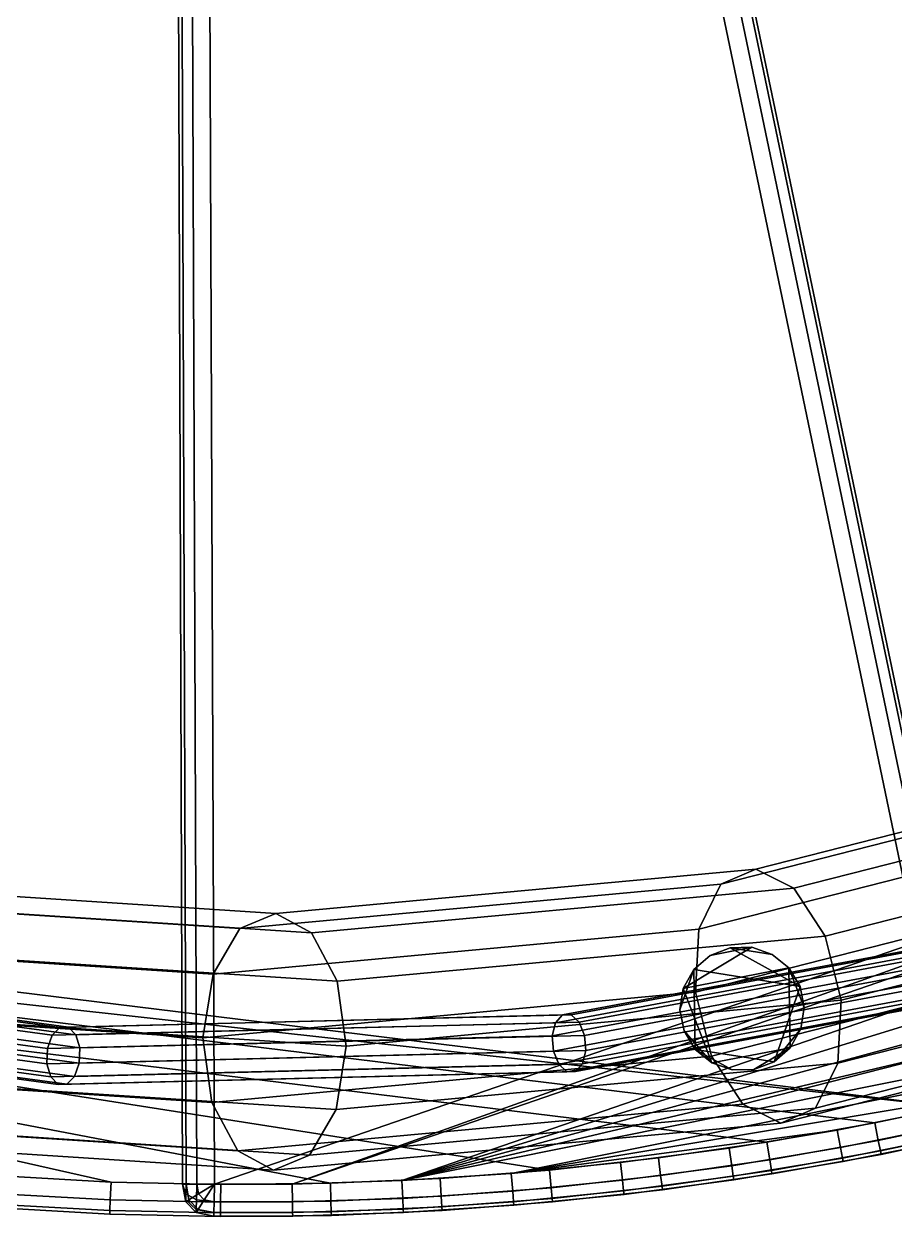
# Model space of a CAD drawing. Header units: millimetres. Extents: x -11 to 11, y -5.8 to 5.8.
# Drawn here: x 2.2111 to 2.3962, y -1.4271 to -1.1694 of the extents above; entities that cross this region are included whole.
import ezdxf

# ---------------------------------------------------------------- set-up
doc = ezdxf.new("R2010")
doc.units = ezdxf.units.MM
for name, color, linetype in [('CHERRY_MAT', 33, 'Continuous'), ('copertura', 8, 'Continuous'), ('pavimento_salone', 7, 'Continuous'), ('rolf', 254, 'Continuous'), ('SILVER_MAT', 42, 'Continuous')]:
    doc.layers.add(name, color=color, linetype=linetype)

msp = doc.modelspace()

# ---------------------------------------------------------------- linework, layer by layer
at = {"layer": 'CHERRY_MAT'}
for points in [[(2.26248, -0.66953, 2.08107), (1.93837, -1.33971, 2.08107), (1.93837, -1.33971, 2.04019), (2.26248, -0.66953, 2.04019)], [(2.26221, -0.67173, 2.03641), (2.26248, -0.66953, 2.04019), (1.93837, -1.33971, 2.04019), (1.93905, -1.34004, 2.03641)], [(1.93905, -1.34004, 2.08486), (1.93837, -1.33971, 2.08107), (2.26248, -0.66953, 2.08107), (2.26221, -0.67173, 2.08486)], [(2.41409, -1.39837, 2.03641), (2.41483, -1.39821, 2.04019), (2.26248, -0.66953, 2.04019), (2.26221, -0.67173, 2.03641)], [(2.26221, -0.67173, 2.08486), (2.26248, -0.66953, 2.08107), (2.41483, -1.39821, 2.08107), (2.41409, -1.39837, 2.08486)], [(2.41483, -1.39821, 2.08107), (2.26248, -0.66953, 2.08107), (2.26248, -0.66953, 2.04019), (2.41483, -1.39821, 2.04019)], [(2.2614, -0.67832, 2.03414), (2.26221, -0.67173, 2.03641), (1.93905, -1.34004, 2.03641), (1.94109, -1.34104, 2.03414)], [(1.94109, -1.34104, 2.08713), (1.93905, -1.34004, 2.08486), (2.26221, -0.67173, 2.08486), (2.2614, -0.67832, 2.08713)], [(2.24226, -0.67166, 1.87668), (2.24474, -1.41609, 1.87668), (2.24474, -1.41609, 1.8358), (2.24226, -0.67166, 1.8358)], [(2.69862, -1.25981, 1.87668), (2.24226, -0.67166, 1.87668), (2.24226, -0.67166, 1.8358), (2.69862, -1.25981, 1.8358)], [(2.24298, -0.67375, 1.83201), (2.24226, -0.67166, 1.8358), (2.24474, -1.41609, 1.8358), (2.2455, -1.41609, 1.83201)], [(2.2455, -1.41609, 1.88046), (2.24474, -1.41609, 1.87668), (2.24226, -0.67166, 1.87668), (2.24298, -0.67375, 1.88046)], [(2.69803, -1.26027, 1.83201), (2.69862, -1.25981, 1.8358), (2.24226, -0.67166, 1.8358), (2.24298, -0.67375, 1.83201)], [(2.24298, -0.67375, 1.88046), (2.24226, -0.67166, 1.87668), (2.69862, -1.25981, 1.87668), (2.69803, -1.26027, 1.88046)], [(2.41187, -1.39884, 2.03414), (2.41409, -1.39837, 2.03641), (2.26221, -0.67173, 2.03641), (2.2614, -0.67832, 2.03414)], [(2.2614, -0.67832, 2.08713), (2.26221, -0.67173, 2.08486), (2.41409, -1.39837, 2.08486), (2.41187, -1.39884, 2.08713)], [(2.24514, -0.68003, 1.82974), (2.24298, -0.67375, 1.83201), (2.2455, -1.41609, 1.83201), (2.24777, -1.41609, 1.82974)], [(2.24777, -1.41609, 1.88273), (2.2455, -1.41609, 1.88046), (2.24298, -0.67375, 1.88046), (2.24514, -0.68003, 1.88273)], [(2.69624, -1.26167, 1.82974), (2.69803, -1.26027, 1.83201), (2.24298, -0.67375, 1.83201), (2.24514, -0.68003, 1.82974)], [(2.24514, -0.68003, 1.88273), (2.24298, -0.67375, 1.88046), (2.69803, -1.26027, 1.88046), (2.69624, -1.26167, 1.88273)], [(2.09835, -1.39802, 2.24081), (2.09908, -1.39821, 2.24459), (2.28159, -0.67649, 2.24459), (2.28038, -0.67834, 2.24081)], [(2.28038, -0.67834, 2.28926), (2.28159, -0.67649, 2.28547), (2.09908, -1.39821, 2.28547), (2.09835, -1.39802, 2.28926)], [(2.09908, -1.39821, 2.28547), (2.28159, -0.67649, 2.28547), (2.28159, -0.67649, 2.24459), (2.09908, -1.39821, 2.24459)], [(2.26005, -0.68931, 2.03338), (2.2614, -0.67832, 2.03414), (1.94109, -1.34104, 2.03414), (1.9445, -1.3427, 2.03338)], [(1.9445, -1.3427, 2.08789), (1.94109, -1.34104, 2.08713), (2.2614, -0.67832, 2.08713), (2.26005, -0.68931, 2.08789)], [(2.09615, -1.39748, 2.23854), (2.09835, -1.39802, 2.24081), (2.28038, -0.67834, 2.24081), (2.27676, -0.68391, 2.23854)], [(2.27676, -0.68391, 2.29153), (2.28038, -0.67834, 2.28926), (2.09835, -1.39802, 2.28926), (2.09615, -1.39748, 2.29153)], [(2.24875, -0.69049, 1.82898), (2.24514, -0.68003, 1.82974), (2.24777, -1.41609, 1.82974), (2.25156, -1.41609, 1.82898)], [(2.25156, -1.41609, 1.88349), (2.24777, -1.41609, 1.88273), (2.24514, -0.68003, 1.88273), (2.24875, -0.69049, 1.88349)], [(2.69326, -1.264, 1.82898), (2.69624, -1.26167, 1.82974), (2.24514, -0.68003, 1.82974), (2.24875, -0.69049, 1.82898)], [(2.24875, -0.69049, 1.88349), (2.24514, -0.68003, 1.88273), (2.69624, -1.26167, 1.88273), (2.69326, -1.264, 1.88349)], [(2.40817, -1.39963, 2.03338), (2.41187, -1.39884, 2.03414), (2.2614, -0.67832, 2.03414), (2.26005, -0.68931, 2.03338)], [(2.26005, -0.68931, 2.08789), (2.2614, -0.67832, 2.08713), (2.41187, -1.39884, 2.08713), (2.40817, -1.39963, 2.08789)], [(2.22502, -0.68243, 1.67228), (2.55359, -1.35044, 1.67228), (2.55359, -1.35044, 1.6314), (2.22502, -0.68243, 1.6314)], [(2.22658, -0.684, 1.62761), (2.22502, -0.68243, 1.6314), (2.55359, -1.35044, 1.6314), (2.55427, -1.3501, 1.62761)], [(2.55427, -1.3501, 1.67606), (2.55359, -1.35044, 1.67228), (2.22502, -0.68243, 1.67228), (2.22658, -0.684, 1.67606)], [(2.09247, -1.39656, 2.23778), (2.09615, -1.39748, 2.23854), (2.27676, -0.68391, 2.23854), (2.27074, -0.69319, 2.23778)], [(2.27074, -0.69319, 2.29228), (2.27676, -0.68391, 2.29153), (2.09615, -1.39748, 2.29153), (2.09247, -1.39656, 2.29228)], [(2.23128, -0.68869, 1.62534), (2.22658, -0.684, 1.62761), (2.55427, -1.3501, 1.62761), (2.55631, -1.34911, 1.62534)], [(2.55631, -1.34911, 1.67833), (2.55427, -1.3501, 1.67606), (2.22658, -0.684, 1.67606), (2.23128, -0.68869, 1.67833)], [(1.9445, -1.3427, 2.03338), (2.40817, -1.39963, 2.03338), (2.26005, -0.68931, 2.03338), (1.9445, -1.3427, 2.03338)], [(1.9445, -1.3427, 2.08789), (2.26005, -0.68931, 2.08789), (2.40817, -1.39963, 2.08789), (1.95935, -1.34996, 2.08789)], [(2.23911, -0.69652, 1.62458), (2.23128, -0.68869, 1.62534), (2.55631, -1.34911, 1.62534), (2.55971, -1.34745, 1.62458)], [(2.55971, -1.34745, 1.67909), (2.55631, -1.34911, 1.67833), (2.23128, -0.68869, 1.67833), (2.23911, -0.69652, 1.67909)], [(1.81298, -1.25784, 2.44293), (1.81472, -1.2593, 2.4452), (2.29381, -0.69225, 2.4452), (2.28812, -0.69567, 2.44293)], [(2.28812, -0.69567, 2.49593), (2.29381, -0.69225, 2.49365), (1.81472, -1.2593, 2.49365), (1.81298, -1.25784, 2.49593)], [(1.81472, -1.2593, 2.4452), (1.8153, -1.25979, 2.44899), (2.29571, -0.69111, 2.44899), (2.29381, -0.69225, 2.4452)], [(2.29381, -0.69225, 2.49365), (2.29571, -0.69111, 2.48987), (1.8153, -1.25979, 2.48987), (1.81472, -1.2593, 2.49365)], [(1.8153, -1.25979, 2.48987), (2.29571, -0.69111, 2.48987), (2.29571, -0.69111, 2.44899), (1.8153, -1.25979, 2.44899)], [(2.25156, -1.41609, 1.82898), (2.69326, -1.264, 1.82898), (2.24875, -0.69049, 1.82898), (2.25156, -1.41609, 1.82898)], [(2.25156, -1.41609, 1.88349), (2.24875, -0.69049, 1.88349), (2.69326, -1.264, 1.88349), (2.26809, -1.41611, 1.88349)], [(1.70068, -1.14213, 2.23778), (2.09247, -1.39656, 2.23778), (2.27074, -0.69319, 2.23778), (1.70068, -1.14213, 2.23778)], [(1.70068, -1.14213, 2.29228), (2.27074, -0.69319, 2.29228), (2.09247, -1.39656, 2.29228), (1.71085, -1.15517, 2.29228)], [(1.81007, -1.25541, 2.44218), (1.81298, -1.25784, 2.44293), (2.28812, -0.69567, 2.44293), (2.27863, -0.70137, 2.44218)], [(2.27863, -0.70137, 2.49668), (2.28812, -0.69567, 2.49593), (1.81298, -1.25784, 2.49593), (1.81007, -1.25541, 2.49668)], [(2.55971, -1.34745, 1.62458), (2.89004, -1.01713, 1.62458), (2.23911, -0.69652, 1.62458), (2.55971, -1.34745, 1.62458)], [(2.55971, -1.34745, 1.67909), (2.23911, -0.69652, 1.67909), (2.89004, -1.01713, 1.67909), (2.57458, -1.34022, 1.67909)], [(1.56947, -0.85498, 2.44218), (1.81007, -1.25541, 2.44218), (2.27863, -0.70137, 2.44218), (1.56947, -0.85498, 2.44218)], [(1.56947, -0.85498, 2.49668), (2.27863, -0.70137, 2.49668), (1.81007, -1.25541, 2.49668), (1.5729, -0.87115, 2.49668)], [(2.26809, -1.41611, 1.82898), (2.68024, -1.27419, 1.82898), (2.69326, -1.264, 1.82898), (2.25156, -1.41609, 1.82898)], [(2.69326, -1.264, 1.88349), (2.68024, -1.27419, 1.88349), (2.26809, -1.41611, 1.88349), (2.69326, -1.264, 1.88349)], [(2.2914, -1.41535, 1.82898), (2.6614, -1.28795, 1.82898), (2.68024, -1.27419, 1.82898), (2.26809, -1.41611, 1.82898)], [(2.68024, -1.27419, 1.88349), (2.6614, -1.28795, 1.88349), (2.2914, -1.41535, 1.88349), (2.26809, -1.41611, 1.88349)], [(2.2914, -1.41535, 1.82898), (2.62242, -1.31354, 1.82898), (2.64212, -1.30107, 1.82898), (2.6614, -1.28795, 1.82898)], [(2.64212, -1.30107, 1.88349), (2.62242, -1.31354, 1.88349), (2.2914, -1.41535, 1.88349), (2.6614, -1.28795, 1.88349)], [(2.2914, -1.41535, 1.82898), (2.58182, -1.33649, 1.82898), (2.60232, -1.32535, 1.82898), (2.62242, -1.31354, 1.82898)], [(2.60232, -1.32535, 1.88349), (2.58182, -1.33649, 1.88349), (2.2914, -1.41535, 1.88349), (2.62242, -1.31354, 1.88349)], [(2.2914, -1.41535, 1.82898), (2.53974, -1.35671, 1.82898), (2.56095, -1.34695, 1.82898), (2.58182, -1.33649, 1.82898)], [(2.56095, -1.34695, 1.88349), (2.53974, -1.35671, 1.88349), (2.2914, -1.41535, 1.88349), (2.58182, -1.33649, 1.88349)], [(1.95935, -1.34996, 2.03338), (2.392, -1.40308, 2.03338), (2.40817, -1.39963, 2.03338), (1.9445, -1.3427, 2.03338)], [(1.98064, -1.3595, 2.03338), (2.36904, -1.40719, 2.03338), (2.392, -1.40308, 2.03338), (1.95935, -1.34996, 2.03338)], [(2.392, -1.40308, 2.08789), (2.36904, -1.40719, 2.08789), (1.98064, -1.3595, 2.08789), (1.95935, -1.34996, 2.08789)], [(2.40817, -1.39963, 2.08789), (2.392, -1.40308, 2.08789), (1.95935, -1.34996, 2.08789), (2.40817, -1.39963, 2.08789)], [(2.2914, -1.41535, 1.82898), (2.49645, -1.37408, 1.82898), (2.51824, -1.36576, 1.82898), (2.53974, -1.35671, 1.82898)], [(2.51824, -1.36576, 1.88349), (2.49645, -1.37408, 1.88349), (2.2914, -1.41535, 1.88349), (2.53974, -1.35671, 1.88349)], [(1.98064, -1.3595, 2.03338), (2.18303, -1.41229, 2.03338), (2.20625, -1.41436, 2.03338), (2.22955, -1.41566, 2.03338)], [(1.98064, -1.3595, 2.03338), (2.22955, -1.41566, 2.03338), (2.25289, -1.41619, 2.03338), (2.27623, -1.41593, 2.03338)], [(1.98064, -1.3595, 2.03338), (2.27623, -1.41593, 2.03338), (2.29954, -1.41491, 2.03338), (2.32278, -1.41311, 2.03338)], [(1.98064, -1.3595, 2.03338), (2.32278, -1.41311, 2.03338), (2.34596, -1.41053, 2.03338), (2.36904, -1.40719, 2.03338)], [(2.20625, -1.41436, 2.08789), (2.18303, -1.41229, 2.08789), (1.98064, -1.3595, 2.08789), (2.22955, -1.41566, 2.08789)], [(2.25289, -1.41619, 2.08789), (2.22955, -1.41566, 2.08789), (1.98064, -1.3595, 2.08789), (2.27623, -1.41593, 2.08789)], [(2.29954, -1.41491, 2.08789), (2.27623, -1.41593, 2.08789), (1.98064, -1.3595, 2.08789), (2.32278, -1.41311, 2.08789)], [(2.34596, -1.41053, 2.08789), (2.32278, -1.41311, 2.08789), (1.98064, -1.3595, 2.08789), (2.36904, -1.40719, 2.08789)], [(2.31467, -1.41382, 1.82898), (2.47441, -1.38167, 1.82898), (2.49645, -1.37408, 1.82898), (2.2914, -1.41535, 1.82898)], [(2.49645, -1.37408, 1.88349), (2.47441, -1.38167, 1.88349), (2.31467, -1.41382, 1.88349), (2.2914, -1.41535, 1.88349)], [(2.31467, -1.41382, 1.82898), (2.42961, -1.39464, 1.82898), (2.45212, -1.38852, 1.82898), (2.47441, -1.38167, 1.82898)], [(2.45212, -1.38852, 1.88349), (2.42961, -1.39464, 1.88349), (2.31467, -1.41382, 1.88349), (2.47441, -1.38167, 1.88349)], [(2.31467, -1.41382, 1.82898), (2.384, -1.40461, 1.82898), (2.40689, -1.4, 1.82898), (2.42961, -1.39464, 1.82898)], [(2.40689, -1.4, 1.88349), (2.384, -1.40461, 1.88349), (2.31467, -1.41382, 1.88349), (2.42961, -1.39464, 1.88349)], [(2.384, -1.40461, 1.82898), (2.38468, -1.40833, 1.82974), (2.40769, -1.4037, 1.82974), (2.40689, -1.4, 1.82898)], [(2.40689, -1.4, 1.88349), (2.40769, -1.4037, 1.88273), (2.38468, -1.40833, 1.88273), (2.384, -1.40461, 1.88349)], [(2.392, -1.40308, 2.03338), (2.39273, -1.4068, 2.03414), (2.40902, -1.40332, 2.03414), (2.40817, -1.39963, 2.03338)], [(2.40817, -1.39963, 2.08789), (2.40902, -1.40332, 2.08713), (2.39273, -1.4068, 2.08713), (2.392, -1.40308, 2.08789)], [(2.36904, -1.40719, 2.03338), (2.36964, -1.41093, 2.03414), (2.39273, -1.4068, 2.03414), (2.392, -1.40308, 2.03338)], [(2.392, -1.40308, 2.08789), (2.39273, -1.4068, 2.08713), (2.36964, -1.41093, 2.08713), (2.36904, -1.40719, 2.08789)], [(2.38468, -1.40833, 1.82974), (2.3851, -1.41056, 1.83201), (2.40818, -1.40592, 1.83201), (2.40769, -1.4037, 1.82974)], [(2.40769, -1.4037, 1.88273), (2.40818, -1.40592, 1.88046), (2.3851, -1.41056, 1.88046), (2.38468, -1.40833, 1.88273)], [(2.39273, -1.4068, 2.03414), (2.39317, -1.40903, 2.03641), (2.40953, -1.40554, 2.03641), (2.40902, -1.40332, 2.03414)], [(2.40902, -1.40332, 2.08713), (2.40953, -1.40554, 2.08486), (2.39317, -1.40903, 2.08486), (2.39273, -1.4068, 2.08713)], [(2.31467, -1.41382, 1.82898), (2.33787, -1.41152, 1.82898), (2.36099, -1.40845, 1.82898), (2.384, -1.40461, 1.82898)], [(2.36099, -1.40845, 1.88349), (2.33787, -1.41152, 1.88349), (2.31467, -1.41382, 1.88349), (2.384, -1.40461, 1.88349)], [(2.36099, -1.40845, 1.82898), (2.36155, -1.41219, 1.82974), (2.38468, -1.40833, 1.82974), (2.384, -1.40461, 1.82898)], [(2.384, -1.40461, 1.88349), (2.38468, -1.40833, 1.88273), (2.36155, -1.41219, 1.88273), (2.36099, -1.40845, 1.88349)], [(2.3851, -1.41056, 1.83201), (2.38523, -1.41131, 1.8358), (2.40834, -1.40666, 1.8358), (2.40818, -1.40592, 1.83201)], [(2.40818, -1.40592, 1.88046), (2.40834, -1.40666, 1.87668), (2.38523, -1.41131, 1.87668), (2.3851, -1.41056, 1.88046)], [(2.38523, -1.41131, 1.87668), (2.40834, -1.40666, 1.87668), (2.40834, -1.40666, 1.8358), (2.38523, -1.41131, 1.8358)], [(2.39317, -1.40903, 2.03641), (2.39331, -1.40977, 2.04019), (2.4097, -1.40627, 2.04019), (2.40953, -1.40554, 2.03641)], [(2.40953, -1.40554, 2.08486), (2.4097, -1.40627, 2.08107), (2.39331, -1.40977, 2.08107), (2.39317, -1.40903, 2.08486)], [(2.39331, -1.40977, 2.08107), (2.4097, -1.40627, 2.08107), (2.4097, -1.40627, 2.04019), (2.39331, -1.40977, 2.04019)], [(2.33787, -1.41152, 1.82898), (2.33831, -1.41528, 1.82974), (2.36155, -1.41219, 1.82974), (2.36099, -1.40845, 1.82898)], [(2.36099, -1.40845, 1.88349), (2.36155, -1.41219, 1.88273), (2.33831, -1.41528, 1.88273), (2.33787, -1.41152, 1.88349)], [(2.34596, -1.41053, 2.03338), (2.34644, -1.41429, 2.03414), (2.36964, -1.41093, 2.03414), (2.36904, -1.40719, 2.03338)], [(2.36904, -1.40719, 2.08789), (2.36964, -1.41093, 2.08713), (2.34644, -1.41429, 2.08713), (2.34596, -1.41053, 2.08789)], [(2.36155, -1.41219, 1.82974), (2.36189, -1.41444, 1.83201), (2.3851, -1.41056, 1.83201), (2.38468, -1.40833, 1.82974)], [(2.38468, -1.40833, 1.88273), (2.3851, -1.41056, 1.88046), (2.36189, -1.41444, 1.88046), (2.36155, -1.41219, 1.88273)], [(2.36964, -1.41093, 2.03414), (2.37, -1.41317, 2.03641), (2.39317, -1.40903, 2.03641), (2.39273, -1.4068, 2.03414)], [(2.39273, -1.4068, 2.08713), (2.39317, -1.40903, 2.08486), (2.37, -1.41317, 2.08486), (2.36964, -1.41093, 2.08713)], [(2.37, -1.41317, 2.03641), (2.37012, -1.41392, 2.04019), (2.39331, -1.40977, 2.04019), (2.39317, -1.40903, 2.03641)], [(2.39317, -1.40903, 2.08486), (2.39331, -1.40977, 2.08107), (2.37012, -1.41392, 2.08107), (2.37, -1.41317, 2.08486)], [(2.31467, -1.41382, 1.82898), (2.31498, -1.41759, 1.82974), (2.33831, -1.41528, 1.82974), (2.33787, -1.41152, 1.82898)], [(2.33787, -1.41152, 1.88349), (2.33831, -1.41528, 1.88273), (2.31498, -1.41759, 1.88273), (2.31467, -1.41382, 1.88349)], [(2.32278, -1.41311, 2.03338), (2.32314, -1.41687, 2.03414), (2.34644, -1.41429, 2.03414), (2.34596, -1.41053, 2.03338)], [(2.34596, -1.41053, 2.08789), (2.34644, -1.41429, 2.08713), (2.32314, -1.41687, 2.08713), (2.32278, -1.41311, 2.08789)], [(2.34644, -1.41429, 2.03414), (2.34673, -1.41654, 2.03641), (2.37, -1.41317, 2.03641), (2.36964, -1.41093, 2.03414)], [(2.36964, -1.41093, 2.08713), (2.37, -1.41317, 2.08486), (2.34673, -1.41654, 2.08486), (2.34644, -1.41429, 2.08713)], [(2.36189, -1.41444, 1.83201), (2.362, -1.41519, 1.8358), (2.38523, -1.41131, 1.8358), (2.3851, -1.41056, 1.83201)], [(2.3851, -1.41056, 1.88046), (2.38523, -1.41131, 1.87668), (2.362, -1.41519, 1.87668), (2.36189, -1.41444, 1.88046)], [(2.362, -1.41519, 1.87668), (2.38523, -1.41131, 1.87668), (2.38523, -1.41131, 1.8358), (2.362, -1.41519, 1.8358)], [(2.37012, -1.41392, 2.08107), (2.39331, -1.40977, 2.08107), (2.39331, -1.40977, 2.04019), (2.37012, -1.41392, 2.04019)], [(2.20625, -1.41436, 2.03338), (2.20598, -1.41814, 2.03414), (2.2294, -1.41944, 2.03414), (2.22955, -1.41566, 2.03338)], [(2.22955, -1.41566, 2.08789), (2.2294, -1.41944, 2.08713), (2.20598, -1.41814, 2.08713), (2.20625, -1.41436, 2.08789)], [(2.2914, -1.41535, 1.82898), (2.29159, -1.41913, 1.82974), (2.31498, -1.41759, 1.82974), (2.31467, -1.41382, 1.82898)], [(2.31467, -1.41382, 1.88349), (2.31498, -1.41759, 1.88273), (2.29159, -1.41913, 1.88273), (2.2914, -1.41535, 1.88349)], [(2.29954, -1.41491, 2.03338), (2.29976, -1.41869, 2.03414), (2.32314, -1.41687, 2.03414), (2.32278, -1.41311, 2.03338)], [(2.32278, -1.41311, 2.08789), (2.32314, -1.41687, 2.08713), (2.29976, -1.41869, 2.08713), (2.29954, -1.41491, 2.08789)], [(2.32314, -1.41687, 2.03414), (2.32335, -1.41914, 2.03641), (2.34673, -1.41654, 2.03641), (2.34644, -1.41429, 2.03414)], [(2.34644, -1.41429, 2.08713), (2.34673, -1.41654, 2.08486), (2.32335, -1.41914, 2.08486), (2.32314, -1.41687, 2.08713)], [(2.33831, -1.41528, 1.82974), (2.33857, -1.41754, 1.83201), (2.36189, -1.41444, 1.83201), (2.36155, -1.41219, 1.82974)], [(2.36155, -1.41219, 1.88273), (2.36189, -1.41444, 1.88046), (2.33857, -1.41754, 1.88046), (2.33831, -1.41528, 1.88273)], [(2.34673, -1.41654, 2.03641), (2.34682, -1.41729, 2.04019), (2.37012, -1.41392, 2.04019), (2.37, -1.41317, 2.03641)], [(2.37, -1.41317, 2.08486), (2.37012, -1.41392, 2.08107), (2.34682, -1.41729, 2.08107), (2.34673, -1.41654, 2.08486)], [(2.34682, -1.41729, 2.08107), (2.37012, -1.41392, 2.08107), (2.37012, -1.41392, 2.04019), (2.34682, -1.41729, 2.04019)], [(2.22955, -1.41566, 2.03338), (2.2294, -1.41944, 2.03414), (2.25286, -1.41997, 2.03414), (2.25289, -1.41619, 2.03338)], [(2.25289, -1.41619, 2.08789), (2.25286, -1.41997, 2.08713), (2.2294, -1.41944, 2.08713), (2.22955, -1.41566, 2.08789)], [(2.24474, -1.41609, 1.87668), (2.24544, -1.41945, 1.87878), (2.24543, -1.41987, 1.87668), (2.24474, -1.41609, 1.87668)], [(2.24543, -1.41987, 1.8358), (2.24611, -1.41945, 1.83201), (2.2455, -1.41609, 1.83201), (2.24474, -1.41609, 1.8358)], [(2.24474, -1.41609, 1.87668), (2.2455, -1.41609, 1.88046), (2.24546, -1.41819, 1.88004), (2.24474, -1.41609, 1.87668)], [(2.24474, -1.41609, 1.87668), (2.24546, -1.41819, 1.88004), (2.24544, -1.41945, 1.87878), (2.24474, -1.41609, 1.87668)], [(2.24474, -1.41609, 1.87668), (2.24543, -1.41987, 1.87668), (2.24543, -1.41987, 1.8358), (2.24474, -1.41609, 1.8358)], [(2.24771, -1.41946, 1.88206), (2.24546, -1.41819, 1.88004), (2.2455, -1.41609, 1.88046), (2.24777, -1.41609, 1.88273)], [(2.24611, -1.41945, 1.83201), (2.24815, -1.4182, 1.82974), (2.24777, -1.41609, 1.82974), (2.2455, -1.41609, 1.83201)], [(2.25149, -1.41988, 1.88273), (2.24771, -1.41946, 1.88206), (2.24777, -1.41609, 1.88273), (2.25156, -1.41609, 1.88349)], [(2.25156, -1.41609, 1.82898), (2.24777, -1.41609, 1.82974), (2.24815, -1.4182, 1.82974), (2.25156, -1.41609, 1.82898)], [(2.25156, -1.41609, 1.82898), (2.24815, -1.4182, 1.82974), (2.24939, -1.41946, 1.82974), (2.25156, -1.41609, 1.82898)], [(2.25156, -1.41609, 1.82898), (2.24939, -1.41946, 1.82974), (2.25149, -1.41988, 1.82974), (2.25156, -1.41609, 1.82898)], [(2.25156, -1.41609, 1.82898), (2.25149, -1.41988, 1.82974), (2.26815, -1.41989, 1.82974), (2.26809, -1.41611, 1.82898)], [(2.26809, -1.41611, 1.88349), (2.26815, -1.41989, 1.88273), (2.25149, -1.41988, 1.88273), (2.25156, -1.41609, 1.88349)], [(2.25289, -1.41619, 2.03338), (2.25286, -1.41997, 2.03414), (2.27633, -1.41972, 2.03414), (2.27623, -1.41593, 2.03338)], [(2.27623, -1.41593, 2.08789), (2.27633, -1.41972, 2.08713), (2.25286, -1.41997, 2.08713), (2.25289, -1.41619, 2.08789)], [(2.26809, -1.41611, 1.82898), (2.26815, -1.41989, 1.82974), (2.29159, -1.41913, 1.82974), (2.2914, -1.41535, 1.82898)], [(2.2914, -1.41535, 1.88349), (2.29159, -1.41913, 1.88273), (2.26815, -1.41989, 1.88273), (2.26809, -1.41611, 1.88349)], [(2.27623, -1.41593, 2.03338), (2.27633, -1.41972, 2.03414), (2.29976, -1.41869, 2.03414), (2.29954, -1.41491, 2.03338)], [(2.29954, -1.41491, 2.08789), (2.29976, -1.41869, 2.08713), (2.27633, -1.41972, 2.08713), (2.27623, -1.41593, 2.08789)], [(2.29976, -1.41869, 2.03414), (2.2999, -1.42095, 2.03641), (2.32335, -1.41914, 2.03641), (2.32314, -1.41687, 2.03414)], [(2.32314, -1.41687, 2.08713), (2.32335, -1.41914, 2.08486), (2.2999, -1.42095, 2.08486), (2.29976, -1.41869, 2.08713)], [(2.31498, -1.41759, 1.82974), (2.31517, -1.41986, 1.83201), (2.33857, -1.41754, 1.83201), (2.33831, -1.41528, 1.82974)], [(2.33831, -1.41528, 1.88273), (2.33857, -1.41754, 1.88046), (2.31517, -1.41986, 1.88046), (2.31498, -1.41759, 1.88273)], [(2.32335, -1.41914, 2.03641), (2.32342, -1.41989, 2.04019), (2.34682, -1.41729, 2.04019), (2.34673, -1.41654, 2.03641)], [(2.34673, -1.41654, 2.08486), (2.34682, -1.41729, 2.08107), (2.32342, -1.41989, 2.08107), (2.32335, -1.41914, 2.08486)], [(2.33857, -1.41754, 1.83201), (2.33866, -1.41829, 1.8358), (2.362, -1.41519, 1.8358), (2.36189, -1.41444, 1.83201)], [(2.36189, -1.41444, 1.88046), (2.362, -1.41519, 1.87668), (2.33866, -1.41829, 1.87668), (2.33857, -1.41754, 1.88046)], [(2.33866, -1.41829, 1.87668), (2.362, -1.41519, 1.87668), (2.362, -1.41519, 1.8358), (2.33866, -1.41829, 1.8358)], [(2.20598, -1.41814, 2.03414), (2.20582, -1.4204, 2.03641), (2.22931, -1.42171, 2.03641), (2.2294, -1.41944, 2.03414)], [(2.2294, -1.41944, 2.08713), (2.22931, -1.42171, 2.08486), (2.20582, -1.4204, 2.08486), (2.20598, -1.41814, 2.08713)], [(2.2294, -1.41944, 2.03414), (2.22931, -1.42171, 2.03641), (2.25285, -1.42224, 2.03641), (2.25286, -1.41997, 2.03414)], [(2.25286, -1.41997, 2.08713), (2.25285, -1.42224, 2.08486), (2.22931, -1.42171, 2.08486), (2.2294, -1.41944, 2.08713)], [(2.24766, -1.42215, 1.8358), (2.2481, -1.42148, 1.83201), (2.24611, -1.41945, 1.83201), (2.24543, -1.41987, 1.8358)], [(2.24766, -1.42215, 1.87668), (2.24543, -1.41987, 1.87668), (2.24544, -1.41945, 1.87878), (2.24768, -1.42148, 1.88004)], [(2.24768, -1.42148, 1.88004), (2.24544, -1.41945, 1.87878), (2.24546, -1.41819, 1.88004), (2.24771, -1.41946, 1.88206)], [(2.2481, -1.42148, 1.83201), (2.24939, -1.41946, 1.82974), (2.24815, -1.4182, 1.82974), (2.24611, -1.41945, 1.83201)], [(2.25145, -1.42215, 1.88046), (2.24768, -1.42148, 1.88004), (2.24771, -1.41946, 1.88206), (2.25149, -1.41988, 1.88273)], [(2.25145, -1.42215, 1.83201), (2.25149, -1.41988, 1.82974), (2.24939, -1.41946, 1.82974), (2.2481, -1.42148, 1.83201)], [(2.26815, -1.41989, 1.82974), (2.26818, -1.42216, 1.83201), (2.2917, -1.4214, 1.83201), (2.29159, -1.41913, 1.82974)], [(2.29159, -1.41913, 1.88273), (2.2917, -1.4214, 1.88046), (2.26818, -1.42216, 1.88046), (2.26815, -1.41989, 1.88273)], [(2.27633, -1.41972, 2.03414), (2.27639, -1.42199, 2.03641), (2.2999, -1.42095, 2.03641), (2.29976, -1.41869, 2.03414)], [(2.29976, -1.41869, 2.08713), (2.2999, -1.42095, 2.08486), (2.27639, -1.42199, 2.08486), (2.27633, -1.41972, 2.08713)], [(2.29159, -1.41913, 1.82974), (2.2917, -1.4214, 1.83201), (2.31517, -1.41986, 1.83201), (2.31498, -1.41759, 1.82974)], [(2.31498, -1.41759, 1.88273), (2.31517, -1.41986, 1.88046), (2.2917, -1.4214, 1.88046), (2.29159, -1.41913, 1.88273)], [(2.2999, -1.42095, 2.03641), (2.29995, -1.42171, 2.04019), (2.32342, -1.41989, 2.04019), (2.32335, -1.41914, 2.03641)], [(2.32335, -1.41914, 2.08486), (2.32342, -1.41989, 2.08107), (2.29995, -1.42171, 2.08107), (2.2999, -1.42095, 2.08486)], [(2.31517, -1.41986, 1.83201), (2.31523, -1.42061, 1.8358), (2.33866, -1.41829, 1.8358), (2.33857, -1.41754, 1.83201)], [(2.33857, -1.41754, 1.88046), (2.33866, -1.41829, 1.87668), (2.31523, -1.42061, 1.87668), (2.31517, -1.41986, 1.88046)], [(2.31523, -1.42061, 1.87668), (2.33866, -1.41829, 1.87668), (2.33866, -1.41829, 1.8358), (2.31523, -1.42061, 1.8358)], [(2.32342, -1.41989, 2.08107), (2.34682, -1.41729, 2.08107), (2.34682, -1.41729, 2.04019), (2.32342, -1.41989, 2.04019)], [(2.20582, -1.4204, 2.03641), (2.20576, -1.42116, 2.04019), (2.22928, -1.42247, 2.04019), (2.22931, -1.42171, 2.03641)], [(2.22931, -1.42171, 2.08486), (2.22928, -1.42247, 2.08107), (2.20576, -1.42116, 2.08107), (2.20582, -1.4204, 2.08486)], [(2.20576, -1.42116, 2.08107), (2.22928, -1.42247, 2.08107), (2.22928, -1.42247, 2.04019), (2.20576, -1.42116, 2.04019)], [(2.22931, -1.42171, 2.03641), (2.22928, -1.42247, 2.04019), (2.25285, -1.423, 2.04019), (2.25285, -1.42224, 2.03641)], [(2.25285, -1.42224, 2.08486), (2.25285, -1.423, 2.08107), (2.22928, -1.42247, 2.08107), (2.22931, -1.42171, 2.08486)], [(2.24543, -1.41987, 1.87668), (2.24766, -1.42215, 1.87668), (2.24766, -1.42215, 1.8358), (2.24543, -1.41987, 1.8358)], [(2.25144, -1.42291, 1.8358), (2.25145, -1.42215, 1.83201), (2.2481, -1.42148, 1.83201), (2.24766, -1.42215, 1.8358)], [(2.25144, -1.42291, 1.87668), (2.24766, -1.42215, 1.87668), (2.24768, -1.42148, 1.88004), (2.25145, -1.42215, 1.88046)], [(2.24766, -1.42215, 1.87668), (2.25144, -1.42291, 1.87668), (2.25144, -1.42291, 1.8358), (2.24766, -1.42215, 1.8358)], [(2.25145, -1.42215, 1.83201), (2.25144, -1.42291, 1.8358), (2.26819, -1.42292, 1.8358), (2.26818, -1.42216, 1.83201)], [(2.26818, -1.42216, 1.88046), (2.26819, -1.42292, 1.87668), (2.25144, -1.42291, 1.87668), (2.25145, -1.42215, 1.88046)], [(2.25149, -1.41988, 1.82974), (2.25145, -1.42215, 1.83201), (2.26818, -1.42216, 1.83201), (2.26815, -1.41989, 1.82974)], [(2.26815, -1.41989, 1.88273), (2.26818, -1.42216, 1.88046), (2.25145, -1.42215, 1.88046), (2.25149, -1.41988, 1.88273)], [(2.25286, -1.41997, 2.03414), (2.25285, -1.42224, 2.03641), (2.27639, -1.42199, 2.03641), (2.27633, -1.41972, 2.03414)], [(2.27633, -1.41972, 2.08713), (2.27639, -1.42199, 2.08486), (2.25285, -1.42224, 2.08486), (2.25286, -1.41997, 2.08713)], [(2.25285, -1.42224, 2.03641), (2.25285, -1.423, 2.04019), (2.27642, -1.42275, 2.04019), (2.27639, -1.42199, 2.03641)], [(2.27639, -1.42199, 2.08486), (2.27642, -1.42275, 2.08107), (2.25285, -1.423, 2.08107), (2.25285, -1.42224, 2.08486)], [(2.26818, -1.42216, 1.83201), (2.26819, -1.42292, 1.8358), (2.29174, -1.42216, 1.8358), (2.2917, -1.4214, 1.83201)], [(2.2917, -1.4214, 1.88046), (2.29174, -1.42216, 1.87668), (2.26819, -1.42292, 1.87668), (2.26818, -1.42216, 1.88046)], [(2.26819, -1.42292, 1.87668), (2.29174, -1.42216, 1.87668), (2.29174, -1.42216, 1.8358), (2.26819, -1.42292, 1.8358)], [(2.27639, -1.42199, 2.03641), (2.27642, -1.42275, 2.04019), (2.29995, -1.42171, 2.04019), (2.2999, -1.42095, 2.03641)], [(2.2999, -1.42095, 2.08486), (2.29995, -1.42171, 2.08107), (2.27642, -1.42275, 2.08107), (2.27639, -1.42199, 2.08486)], [(2.27642, -1.42275, 2.08107), (2.29995, -1.42171, 2.08107), (2.29995, -1.42171, 2.04019), (2.27642, -1.42275, 2.04019)], [(2.2917, -1.4214, 1.83201), (2.29174, -1.42216, 1.8358), (2.31523, -1.42061, 1.8358), (2.31517, -1.41986, 1.83201)], [(2.31517, -1.41986, 1.88046), (2.31523, -1.42061, 1.87668), (2.29174, -1.42216, 1.87668), (2.2917, -1.4214, 1.88046)], [(2.29174, -1.42216, 1.87668), (2.31523, -1.42061, 1.87668), (2.31523, -1.42061, 1.8358), (2.29174, -1.42216, 1.8358)], [(2.29995, -1.42171, 2.08107), (2.32342, -1.41989, 2.08107), (2.32342, -1.41989, 2.04019), (2.29995, -1.42171, 2.04019)], [(2.22928, -1.42247, 2.08107), (2.25285, -1.423, 2.08107), (2.25285, -1.423, 2.04019), (2.22928, -1.42247, 2.04019)], [(2.25144, -1.42291, 1.87668), (2.26819, -1.42292, 1.87668), (2.26819, -1.42292, 1.8358), (2.25144, -1.42291, 1.8358)], [(2.25285, -1.423, 2.08107), (2.27642, -1.42275, 2.08107), (2.27642, -1.42275, 2.04019), (2.25285, -1.423, 2.04019)]]:
    msp.add_3dface(points, dxfattribs=at)
at = {"layer": 'copertura'}
msp.add_3dface([(0, -0.0125, 6.3), (0, -4.2625, 6.3), (11, -4.2625, 6.3), (11, -0.0125, 6.3)], dxfattribs=at)
at = {"layer": 'pavimento_salone'}
msp.add_3dface([(3, -4.2625), (3, 5.7375), (-3, 5.7375), (-3, -4.2625)], dxfattribs=at)
at = {"layer": 'rolf'}
msp.add_3dface([(0, -0.0125, 5.8), (0, -4.2625, 5.8), (10.7, -4.2625, 5.8), (10.7, -0.0125, 5.8)], dxfattribs=at)
at = {"layer": 'SILVER_MAT'}
for points in [[(2.46603, -1.3238, 3.06227), (2.36665, -1.3491, 3.13131), (2.35926, -1.35229, 3.11972), (2.45877, -1.32695, 3.05059)], [(2.47476, -1.3277, 3.07265), (2.37476, -1.35316, 3.14212), (2.36665, -1.3491, 3.13131), (2.46603, -1.3238, 3.06227)], [(2.45877, -1.32695, 3.05059), (2.35926, -1.35229, 3.11972), (2.35457, -1.36187, 3.11046), (2.45493, -1.33631, 3.04074)], [(2.48262, -1.3376, 3.07895), (2.38141, -1.36337, 3.14926), (2.37476, -1.35316, 3.14212), (2.47476, -1.3277, 3.07265)], [(2.45493, -1.33631, 3.04074), (2.35457, -1.36187, 3.11046), (2.35384, -1.37526, 3.10602), (2.45554, -1.34936, 3.03537)], [(2.48751, -1.35085, 3.07949), (2.38483, -1.377, 3.15082), (2.38141, -1.36337, 3.14926), (2.48262, -1.3376, 3.07895)], [(2.36665, -1.3491, 3.13131), (2.26457, -1.35855, 3.20032), (2.25691, -1.36176, 3.18891), (2.35926, -1.35229, 3.11972)], [(2.37476, -1.35316, 3.14212), (2.27216, -1.36265, 3.21148), (2.26457, -1.35855, 3.20032), (2.36665, -1.3491, 3.13131)], [(2.45554, -1.34936, 3.03537), (2.35384, -1.37526, 3.10602), (2.35725, -1.38889, 3.10758), (2.46043, -1.36261, 3.0359)], [(2.26457, -1.35855, 3.20032), (2.16227, -1.35191, 3.26932), (2.15422, -1.3551, 3.25819), (2.25691, -1.36176, 3.18891)], [(2.27216, -1.36265, 3.21148), (2.16948, -1.35598, 3.28075), (2.16227, -1.35191, 3.26932), (2.26457, -1.35855, 3.20032)], [(2.35926, -1.35229, 3.11972), (2.25691, -1.36176, 3.18891), (2.25124, -1.37143, 3.18032), (2.35457, -1.36187, 3.11046)], [(2.48812, -1.36391, 3.07411), (2.3841, -1.39039, 3.14638), (2.38483, -1.377, 3.15082), (2.48751, -1.35085, 3.07949)], [(2.25691, -1.36176, 3.18891), (2.15422, -1.3551, 3.25819), (2.14747, -1.3647, 3.25033), (2.25124, -1.37143, 3.18032)], [(2.38141, -1.36337, 3.14926), (2.27766, -1.37296, 3.21941), (2.27216, -1.36265, 3.21148), (2.37476, -1.35316, 3.14212)], [(2.27766, -1.37296, 3.21941), (2.1739, -1.36622, 3.2894), (2.16948, -1.35598, 3.28075), (2.27216, -1.36265, 3.21148)], [(2.35457, -1.36187, 3.11046), (2.25124, -1.37143, 3.18032), (2.24908, -1.38496, 3.17685), (2.35384, -1.37526, 3.10602)], [(2.32337, -1.38459, 2.8875), (2.42887, -1.36491, 2.81401), (2.42929, -1.36214, 2.81565), (2.32408, -1.38177, 2.88895)], [(2.32337, -1.38459, 2.59903), (2.42887, -1.36491, 2.52554), (2.42929, -1.36214, 2.52718), (2.32408, -1.38177, 2.60048)], [(2.32337, -1.38459, 2.31057), (2.42887, -1.36491, 2.23707), (2.42929, -1.36214, 2.23872), (2.32408, -1.38177, 2.31202)], [(2.32408, -1.38177, 2.88895), (2.42929, -1.36214, 2.81565), (2.43062, -1.36052, 2.81813), (2.32555, -1.38012, 2.89132)], [(2.32408, -1.38177, 2.60048), (2.42929, -1.36214, 2.52718), (2.43062, -1.36052, 2.52966), (2.32555, -1.38012, 2.60286)], [(2.32408, -1.38177, 2.31202), (2.42929, -1.36214, 2.23872), (2.43062, -1.36052, 2.2412), (2.32555, -1.38012, 2.31439)], [(2.32555, -1.38012, 2.89132), (2.43062, -1.36052, 2.81813), (2.43249, -1.36048, 2.82078), (2.32739, -1.38008, 2.894)], [(2.32555, -1.38012, 2.60286), (2.43062, -1.36052, 2.52966), (2.43249, -1.36048, 2.53231), (2.32739, -1.38008, 2.60553)], [(2.32555, -1.38012, 2.31439), (2.43062, -1.36052, 2.2412), (2.43249, -1.36048, 2.24385), (2.32739, -1.38008, 2.31706)], [(2.32739, -1.38008, 2.894), (2.43249, -1.36048, 2.82078), (2.43441, -1.36203, 2.82289), (2.32911, -1.38167, 2.89624)], [(2.32739, -1.38008, 2.60553), (2.43249, -1.36048, 2.53231), (2.43441, -1.36203, 2.53442), (2.32911, -1.38167, 2.60778)], [(2.32739, -1.38008, 2.31706), (2.43249, -1.36048, 2.24385), (2.43441, -1.36203, 2.24596), (2.32911, -1.38167, 2.31931)], [(2.32911, -1.38167, 2.89624), (2.43441, -1.36203, 2.82289), (2.43587, -1.36476, 2.82389), (2.33025, -1.38446, 2.89747)], [(2.32911, -1.38167, 2.60778), (2.43441, -1.36203, 2.53442), (2.43587, -1.36476, 2.53543), (2.33025, -1.38446, 2.609)], [(2.32911, -1.38167, 2.31931), (2.43441, -1.36203, 2.24596), (2.43587, -1.36476, 2.24696), (2.33025, -1.38446, 2.32054)], [(2.46043, -1.36261, 3.0359), (2.35725, -1.38889, 3.10758), (2.36391, -1.3991, 3.11472), (2.46829, -1.37252, 3.0422)], [(2.25124, -1.37143, 3.18032), (2.14747, -1.3647, 3.25033), (2.14384, -1.37813, 3.24785), (2.24908, -1.38496, 3.17685)], [(2.38483, -1.377, 3.15082), (2.27958, -1.38673, 3.22198), (2.27766, -1.37296, 3.21941), (2.38141, -1.36337, 3.14926)], [(2.32363, -1.38783, 2.88737), (2.42947, -1.36809, 2.81364), (2.42887, -1.36491, 2.81401), (2.32337, -1.38459, 2.8875)], [(2.32363, -1.38783, 2.59891), (2.42947, -1.36809, 2.52517), (2.42887, -1.36491, 2.52554), (2.32337, -1.38459, 2.59903)], [(2.32363, -1.38783, 2.31044), (2.42947, -1.36809, 2.2367), (2.42887, -1.36491, 2.23707), (2.32337, -1.38459, 2.31057)], [(2.33025, -1.38446, 2.89747), (2.43587, -1.36476, 2.82389), (2.43646, -1.36793, 2.82352), (2.3305, -1.3877, 2.89734)], [(2.33025, -1.38446, 2.609), (2.43587, -1.36476, 2.53543), (2.43646, -1.36793, 2.53506), (2.3305, -1.3877, 2.60888)], [(2.33025, -1.38446, 2.32054), (2.43587, -1.36476, 2.24696), (2.43646, -1.36793, 2.24659), (2.3305, -1.3877, 2.32041)], [(2.48428, -1.37326, 3.06426), (2.37941, -1.39996, 3.13712), (2.3841, -1.39039, 3.14638), (2.48812, -1.36391, 3.07411)], [(2.27958, -1.38673, 3.22198), (2.17436, -1.3799, 3.29297), (2.1739, -1.36622, 3.2894), (2.27766, -1.37296, 3.21941)], [(2.3305, -1.3877, 2.89734), (2.43646, -1.36793, 2.82352), (2.43604, -1.3707, 2.82188), (2.32979, -1.39052, 2.89589)], [(2.3305, -1.3877, 2.60888), (2.43646, -1.36793, 2.53506), (2.43604, -1.3707, 2.53341), (2.32979, -1.39052, 2.60743)], [(2.3305, -1.3877, 2.32041), (2.43646, -1.36793, 2.24659), (2.43604, -1.3707, 2.24495), (2.32979, -1.39052, 2.31896)], [(2.35695, -1.36747, 2.05797), (2.35349, -1.37048, 2.05797), (2.35126, -1.37449, 2.05797), (2.36581, -1.36574, 2.05797)], [(2.37372, -1.37012, 2.05797), (2.37015, -1.36724, 2.05797), (2.36581, -1.36574, 2.05797), (2.35126, -1.37449, 2.05797)], [(2.35349, -1.37048, 3.12653), (2.35695, -1.36747, 3.12653), (2.36123, -1.36582, 3.12653), (2.37608, -1.37406, 3.12653)], [(2.35349, -1.37048, 2.05797), (2.35695, -1.36747, 2.05797), (2.35695, -1.36747, 3.12653), (2.35349, -1.37048, 3.12653)], [(2.36123, -1.36582, 2.05797), (2.35695, -1.36747, 2.05797), (2.36581, -1.36574, 2.05797), (2.36123, -1.36582, 2.05797)], [(2.35695, -1.36747, 2.05797), (2.36123, -1.36582, 2.05797), (2.36123, -1.36582, 3.12653), (2.35695, -1.36747, 3.12653)], [(2.36123, -1.36582, 2.05797), (2.36581, -1.36574, 2.05797), (2.36581, -1.36574, 3.12653), (2.36123, -1.36582, 3.12653)], [(2.36581, -1.36574, 3.12653), (2.37015, -1.36724, 3.12653), (2.36123, -1.36582, 3.12653), (2.36581, -1.36574, 3.12653)], [(2.37015, -1.36724, 3.12653), (2.37372, -1.37012, 3.12653), (2.37608, -1.37406, 3.12653), (2.36123, -1.36582, 3.12653)], [(2.36581, -1.36574, 2.05797), (2.37015, -1.36724, 2.05797), (2.37015, -1.36724, 3.12653), (2.36581, -1.36574, 3.12653)], [(2.37015, -1.36724, 2.05797), (2.37372, -1.37012, 2.05797), (2.37372, -1.37012, 3.12653), (2.37015, -1.36724, 3.12653)], [(2.10957, -1.37281, 3.03461), (2.21603, -1.38725, 2.96103), (2.21704, -1.38442, 2.96227), (2.11089, -1.37002, 3.03563)], [(2.10957, -1.37281, 2.74614), (2.21603, -1.38725, 2.67257), (2.21704, -1.38442, 2.67381), (2.11089, -1.37002, 2.74716)], [(2.10957, -1.37281, 2.45768), (2.21603, -1.38725, 2.3841), (2.21704, -1.38442, 2.38534), (2.11089, -1.37002, 2.4587)], [(2.11089, -1.37002, 3.03563), (2.21704, -1.38442, 2.96227), (2.21868, -1.38276, 2.96453), (2.11273, -1.36839, 3.03775)], [(2.11089, -1.37002, 2.74716), (2.21704, -1.38442, 2.67381), (2.21868, -1.38276, 2.67606), (2.11273, -1.36839, 2.74928)], [(2.11089, -1.37002, 2.4587), (2.21704, -1.38442, 2.38534), (2.21868, -1.38276, 2.3876), (2.11273, -1.36839, 2.46082)], [(2.11273, -1.36839, 3.03775), (2.21868, -1.38276, 2.96453), (2.22052, -1.38273, 2.9672), (2.11461, -1.36836, 3.0404)], [(2.11273, -1.36839, 2.74928), (2.21868, -1.38276, 2.67606), (2.22052, -1.38273, 2.67874), (2.11461, -1.36836, 2.75193)], [(2.11273, -1.36839, 2.46082), (2.21868, -1.38276, 2.3876), (2.22052, -1.38273, 2.39027), (2.11461, -1.36836, 2.46347)], [(2.11461, -1.36836, 3.0404), (2.22052, -1.38273, 2.9672), (2.22206, -1.38432, 2.96957), (2.116, -1.36993, 3.04287)], [(2.11461, -1.36836, 2.75193), (2.22052, -1.38273, 2.67874), (2.22206, -1.38432, 2.68111), (2.116, -1.36993, 2.7544)], [(2.11461, -1.36836, 2.46347), (2.22052, -1.38273, 2.39027), (2.22206, -1.38432, 2.39264), (2.116, -1.36993, 2.46594)], [(2.116, -1.36993, 3.04287), (2.22206, -1.38432, 2.96957), (2.2229, -1.38711, 2.97101), (2.11655, -1.37268, 3.0445)], [(2.116, -1.36993, 2.7544), (2.22206, -1.38432, 2.68111), (2.2229, -1.38711, 2.68254), (2.11655, -1.37268, 2.75604)], [(2.116, -1.36993, 2.46594), (2.22206, -1.38432, 2.39264), (2.2229, -1.38711, 2.39408), (2.11655, -1.37268, 2.46757)], [(2.32476, -1.39062, 2.8886), (2.43092, -1.37082, 2.81464), (2.42947, -1.36809, 2.81364), (2.32363, -1.38783, 2.88737)], [(2.32476, -1.39062, 2.60013), (2.43092, -1.37082, 2.52617), (2.42947, -1.36809, 2.52517), (2.32363, -1.38783, 2.59891)], [(2.32476, -1.39062, 2.31167), (2.43092, -1.37082, 2.23771), (2.42947, -1.36809, 2.2367), (2.32363, -1.38783, 2.31044)], [(2.35378, -1.38745, 3.12653), (2.35142, -1.38352, 3.12653), (2.35054, -1.37902, 3.12653), (2.35349, -1.37048, 3.12653)], [(2.35054, -1.37902, 3.12653), (2.35126, -1.37449, 3.12653), (2.35349, -1.37048, 3.12653), (2.35054, -1.37902, 3.12653)], [(2.35735, -1.39034, 2.05797), (2.37401, -1.3871, 2.05797), (2.37372, -1.37012, 2.05797), (2.35126, -1.37449, 2.05797)], [(2.35126, -1.37449, 2.05797), (2.35349, -1.37048, 2.05797), (2.35349, -1.37048, 3.12653), (2.35126, -1.37449, 3.12653)], [(2.37055, -1.39011, 3.12653), (2.35378, -1.38745, 3.12653), (2.35349, -1.37048, 3.12653), (2.37608, -1.37406, 3.12653)], [(2.37372, -1.37012, 2.05797), (2.37608, -1.37406, 2.05797), (2.37608, -1.37406, 3.12653), (2.37372, -1.37012, 3.12653)], [(2.37401, -1.3871, 2.05797), (2.37624, -1.38309, 2.05797), (2.37695, -1.37856, 2.05797), (2.37372, -1.37012, 2.05797)], [(2.37695, -1.37856, 2.05797), (2.37608, -1.37406, 2.05797), (2.37372, -1.37012, 2.05797), (2.37695, -1.37856, 2.05797)], [(2.10912, -1.37601, 3.03496), (2.21593, -1.3905, 2.96115), (2.21603, -1.38725, 2.96103), (2.10957, -1.37281, 3.03461)], [(2.10912, -1.37601, 2.7465), (2.21593, -1.3905, 2.67268), (2.21603, -1.38725, 2.67257), (2.10957, -1.37281, 2.74614)], [(2.10912, -1.37601, 2.45803), (2.21593, -1.3905, 2.38422), (2.21603, -1.38725, 2.3841), (2.10957, -1.37281, 2.45768)], [(2.11655, -1.37268, 3.0445), (2.2229, -1.38711, 2.97101), (2.2228, -1.39036, 2.97112), (2.1161, -1.37588, 3.04486)], [(2.11655, -1.37268, 2.75604), (2.2229, -1.38711, 2.68254), (2.2228, -1.39036, 2.68265), (2.1161, -1.37588, 2.75639)], [(2.11655, -1.37268, 2.46757), (2.2229, -1.38711, 2.39408), (2.2228, -1.39036, 2.39419), (2.1161, -1.37588, 2.46793)], [(2.32648, -1.39221, 2.89085), (2.43284, -1.37237, 2.81675), (2.43092, -1.37082, 2.81464), (2.32476, -1.39062, 2.8886)], [(2.32648, -1.39221, 2.60238), (2.43284, -1.37237, 2.52828), (2.43092, -1.37082, 2.52617), (2.32476, -1.39062, 2.60013)], [(2.32648, -1.39221, 2.31391), (2.43284, -1.37237, 2.23982), (2.43092, -1.37082, 2.23771), (2.32476, -1.39062, 2.31167)], [(2.32832, -1.39217, 2.89352), (2.43472, -1.37233, 2.8194), (2.43284, -1.37237, 2.81675), (2.32648, -1.39221, 2.89085)], [(2.32832, -1.39217, 2.60505), (2.43472, -1.37233, 2.53093), (2.43284, -1.37237, 2.52828), (2.32648, -1.39221, 2.60238)], [(2.32832, -1.39217, 2.31659), (2.43472, -1.37233, 2.24247), (2.43284, -1.37237, 2.23982), (2.32648, -1.39221, 2.31391)], [(2.32979, -1.39052, 2.89589), (2.43604, -1.3707, 2.82188), (2.43472, -1.37233, 2.8194), (2.32832, -1.39217, 2.89352)], [(2.32979, -1.39052, 2.60743), (2.43604, -1.3707, 2.53341), (2.43472, -1.37233, 2.53093), (2.32832, -1.39217, 2.60505)], [(2.32979, -1.39052, 2.31896), (2.43604, -1.3707, 2.24495), (2.43472, -1.37233, 2.24247), (2.32832, -1.39217, 2.31659)], [(2.46829, -1.37252, 3.0422), (2.36391, -1.3991, 3.11472), (2.37202, -1.40315, 3.12554), (2.47702, -1.37641, 3.05258)], [(2.35384, -1.37526, 3.10602), (2.24908, -1.38496, 3.17685), (2.251, -1.39873, 3.17942), (2.35725, -1.38889, 3.10758)], [(2.35054, -1.37902, 2.05797), (2.35126, -1.37449, 2.05797), (2.35126, -1.37449, 3.12653), (2.35054, -1.37902, 3.12653)], [(2.35126, -1.37449, 2.05797), (2.35054, -1.37902, 2.05797), (2.35142, -1.38352, 2.05797), (2.35735, -1.39034, 2.05797)], [(2.37608, -1.37406, 3.12653), (2.37695, -1.37856, 3.12653), (2.37624, -1.38309, 3.12653), (2.37055, -1.39011, 3.12653)], [(2.47702, -1.37641, 3.05258), (2.37202, -1.40315, 3.12554), (2.37941, -1.39996, 3.13712), (2.48428, -1.37326, 3.06426)], [(2.37608, -1.37406, 2.05797), (2.37695, -1.37856, 2.05797), (2.37695, -1.37856, 3.12653), (2.37608, -1.37406, 3.12653)], [(2.10966, -1.37876, 3.0366), (2.21676, -1.39329, 2.96258), (2.21593, -1.3905, 2.96115), (2.10912, -1.37601, 3.03496)], [(2.10966, -1.37876, 2.74813), (2.21676, -1.39329, 2.67412), (2.21593, -1.3905, 2.67268), (2.10912, -1.37601, 2.7465)], [(2.10966, -1.37876, 2.45967), (2.21676, -1.39329, 2.38565), (2.21593, -1.3905, 2.38422), (2.10912, -1.37601, 2.45803)], [(2.1161, -1.37588, 3.04486), (2.2228, -1.39036, 2.97112), (2.22179, -1.39319, 2.96988), (2.11478, -1.37867, 3.04384)], [(2.1161, -1.37588, 2.75639), (2.2228, -1.39036, 2.68265), (2.22179, -1.39319, 2.68142), (2.11478, -1.37867, 2.75537)], [(2.1161, -1.37588, 2.46793), (2.2228, -1.39036, 2.39419), (2.22179, -1.39319, 2.39295), (2.11478, -1.37867, 2.46691)], [(2.24908, -1.38496, 3.17685), (2.14384, -1.37813, 3.24785), (2.14429, -1.3918, 3.25141), (2.251, -1.39873, 3.17942)], [(2.3841, -1.39039, 3.14638), (2.27742, -1.40026, 3.21851), (2.27958, -1.38673, 3.22198), (2.38483, -1.377, 3.15082)], [(2.11106, -1.38033, 3.03907), (2.2183, -1.39489, 2.96495), (2.21676, -1.39329, 2.96258), (2.10966, -1.37876, 3.0366)], [(2.11106, -1.38033, 2.7506), (2.2183, -1.39489, 2.67649), (2.21676, -1.39329, 2.67412), (2.10966, -1.37876, 2.74813)], [(2.11106, -1.38033, 2.46214), (2.2183, -1.39489, 2.38802), (2.21676, -1.39329, 2.38565), (2.10966, -1.37876, 2.45967)], [(2.11293, -1.3803, 3.04172), (2.22014, -1.39485, 2.96762), (2.2183, -1.39489, 2.96495), (2.11106, -1.38033, 3.03907)], [(2.11293, -1.3803, 2.75326), (2.22014, -1.39485, 2.67916), (2.2183, -1.39489, 2.67649), (2.11106, -1.38033, 2.7506)], [(2.11293, -1.3803, 2.46479), (2.22014, -1.39485, 2.39069), (2.2183, -1.39489, 2.38802), (2.11106, -1.38033, 2.46214)], [(2.11478, -1.37867, 3.04384), (2.22179, -1.39319, 2.96988), (2.22014, -1.39485, 2.96762), (2.11293, -1.3803, 3.04172)], [(2.11478, -1.37867, 2.75537), (2.22179, -1.39319, 2.68142), (2.22014, -1.39485, 2.67916), (2.11293, -1.3803, 2.75326)], [(2.11478, -1.37867, 2.46691), (2.22179, -1.39319, 2.39295), (2.22014, -1.39485, 2.39069), (2.11293, -1.3803, 2.46479)], [(2.27742, -1.40026, 3.21851), (2.17073, -1.39333, 3.29049), (2.17436, -1.3799, 3.29297), (2.27958, -1.38673, 3.22198)], [(2.21704, -1.38442, 2.96227), (2.32408, -1.38177, 2.88895), (2.32555, -1.38012, 2.89132), (2.21868, -1.38276, 2.96453)], [(2.21704, -1.38442, 2.67381), (2.32408, -1.38177, 2.60048), (2.32555, -1.38012, 2.60286), (2.21868, -1.38276, 2.67606)], [(2.21704, -1.38442, 2.38534), (2.32408, -1.38177, 2.31202), (2.32555, -1.38012, 2.31439), (2.21868, -1.38276, 2.3876)], [(2.21868, -1.38276, 2.96453), (2.32555, -1.38012, 2.89132), (2.32739, -1.38008, 2.894), (2.22052, -1.38273, 2.9672)], [(2.21868, -1.38276, 2.67606), (2.32555, -1.38012, 2.60286), (2.32739, -1.38008, 2.60553), (2.22052, -1.38273, 2.67874)], [(2.21868, -1.38276, 2.3876), (2.32555, -1.38012, 2.31439), (2.32739, -1.38008, 2.31706), (2.22052, -1.38273, 2.39027)], [(2.22052, -1.38273, 2.9672), (2.32739, -1.38008, 2.894), (2.32911, -1.38167, 2.89624), (2.22206, -1.38432, 2.96957)], [(2.22052, -1.38273, 2.67874), (2.32739, -1.38008, 2.60553), (2.32911, -1.38167, 2.60778), (2.22206, -1.38432, 2.68111)], [(2.22052, -1.38273, 2.39027), (2.32739, -1.38008, 2.31706), (2.32911, -1.38167, 2.31931), (2.22206, -1.38432, 2.39264)], [(2.35142, -1.38352, 2.05797), (2.35054, -1.37902, 2.05797), (2.35054, -1.37902, 3.12653), (2.35142, -1.38352, 3.12653)], [(2.37695, -1.37856, 2.05797), (2.37624, -1.38309, 2.05797), (2.37624, -1.38309, 3.12653), (2.37695, -1.37856, 3.12653)], [(2.21603, -1.38725, 2.96103), (2.32337, -1.38459, 2.8875), (2.32408, -1.38177, 2.88895), (2.21704, -1.38442, 2.96227)], [(2.21603, -1.38725, 2.67257), (2.32337, -1.38459, 2.59903), (2.32408, -1.38177, 2.60048), (2.21704, -1.38442, 2.67381)], [(2.21603, -1.38725, 2.3841), (2.32337, -1.38459, 2.31057), (2.32408, -1.38177, 2.31202), (2.21704, -1.38442, 2.38534)], [(2.22206, -1.38432, 2.96957), (2.32911, -1.38167, 2.89624), (2.33025, -1.38446, 2.89747), (2.2229, -1.38711, 2.97101)], [(2.22206, -1.38432, 2.68111), (2.32911, -1.38167, 2.60778), (2.33025, -1.38446, 2.609), (2.2229, -1.38711, 2.68254)], [(2.22206, -1.38432, 2.39264), (2.32911, -1.38167, 2.31931), (2.33025, -1.38446, 2.32054), (2.2229, -1.38711, 2.39408)], [(2.37624, -1.38309, 3.12653), (2.37401, -1.3871, 3.12653), (2.37055, -1.39011, 3.12653), (2.37624, -1.38309, 3.12653)], [(2.37624, -1.38309, 2.05797), (2.37401, -1.3871, 2.05797), (2.37401, -1.3871, 3.12653), (2.37624, -1.38309, 3.12653)], [(2.21593, -1.3905, 2.96115), (2.32363, -1.38783, 2.88737), (2.32337, -1.38459, 2.8875), (2.21603, -1.38725, 2.96103)], [(2.21593, -1.3905, 2.67268), (2.32363, -1.38783, 2.59891), (2.32337, -1.38459, 2.59903), (2.21603, -1.38725, 2.67257)], [(2.21593, -1.3905, 2.38422), (2.32363, -1.38783, 2.31044), (2.32337, -1.38459, 2.31057), (2.21603, -1.38725, 2.3841)], [(2.2229, -1.38711, 2.97101), (2.33025, -1.38446, 2.89747), (2.3305, -1.3877, 2.89734), (2.2228, -1.39036, 2.97112)], [(2.2229, -1.38711, 2.68254), (2.33025, -1.38446, 2.609), (2.3305, -1.3877, 2.60888), (2.2228, -1.39036, 2.68265)], [(2.2229, -1.38711, 2.39408), (2.33025, -1.38446, 2.32054), (2.3305, -1.3877, 2.32041), (2.2228, -1.39036, 2.39419)], [(2.35378, -1.38745, 2.05797), (2.35142, -1.38352, 2.05797), (2.35142, -1.38352, 3.12653), (2.35378, -1.38745, 3.12653)], [(2.35142, -1.38352, 2.05797), (2.35378, -1.38745, 2.05797), (2.35735, -1.39034, 2.05797), (2.35142, -1.38352, 2.05797)], [(2.21676, -1.39329, 2.96258), (2.32476, -1.39062, 2.8886), (2.32363, -1.38783, 2.88737), (2.21593, -1.3905, 2.96115)], [(2.21676, -1.39329, 2.67412), (2.32476, -1.39062, 2.60013), (2.32363, -1.38783, 2.59891), (2.21593, -1.3905, 2.67268)], [(2.21676, -1.39329, 2.38565), (2.32476, -1.39062, 2.31167), (2.32363, -1.38783, 2.31044), (2.21593, -1.3905, 2.38422)], [(2.2228, -1.39036, 2.97112), (2.3305, -1.3877, 2.89734), (2.32979, -1.39052, 2.89589), (2.22179, -1.39319, 2.96988)], [(2.2228, -1.39036, 2.68265), (2.3305, -1.3877, 2.60888), (2.32979, -1.39052, 2.60743), (2.22179, -1.39319, 2.68142)], [(2.2228, -1.39036, 2.39419), (2.3305, -1.3877, 2.32041), (2.32979, -1.39052, 2.31896), (2.22179, -1.39319, 2.39295)], [(2.35735, -1.39034, 2.05797), (2.35378, -1.38745, 2.05797), (2.35378, -1.38745, 3.12653), (2.35735, -1.39034, 3.12653)], [(2.37055, -1.39011, 3.12653), (2.36627, -1.39175, 3.12653), (2.36168, -1.39183, 3.12653), (2.35378, -1.38745, 3.12653)], [(2.36168, -1.39183, 3.12653), (2.35735, -1.39034, 3.12653), (2.35378, -1.38745, 3.12653), (2.36168, -1.39183, 3.12653)], [(2.35735, -1.39034, 2.05797), (2.36168, -1.39183, 2.05797), (2.36627, -1.39175, 2.05797), (2.37401, -1.3871, 2.05797)], [(2.36627, -1.39175, 2.05797), (2.37055, -1.39011, 2.05797), (2.37401, -1.3871, 2.05797), (2.36627, -1.39175, 2.05797)], [(2.37401, -1.3871, 2.05797), (2.37055, -1.39011, 2.05797), (2.37055, -1.39011, 3.12653), (2.37401, -1.3871, 3.12653)], [(2.2183, -1.39489, 2.96495), (2.32648, -1.39221, 2.89085), (2.32476, -1.39062, 2.8886), (2.21676, -1.39329, 2.96258)], [(2.2183, -1.39489, 2.67649), (2.32648, -1.39221, 2.60238), (2.32476, -1.39062, 2.60013), (2.21676, -1.39329, 2.67412)], [(2.2183, -1.39489, 2.38802), (2.32648, -1.39221, 2.31391), (2.32476, -1.39062, 2.31167), (2.21676, -1.39329, 2.38565)], [(2.22179, -1.39319, 2.96988), (2.32979, -1.39052, 2.89589), (2.32832, -1.39217, 2.89352), (2.22014, -1.39485, 2.96762)], [(2.22179, -1.39319, 2.68142), (2.32979, -1.39052, 2.60743), (2.32832, -1.39217, 2.60505), (2.22014, -1.39485, 2.67916)], [(2.22179, -1.39319, 2.39295), (2.32979, -1.39052, 2.31896), (2.32832, -1.39217, 2.31659), (2.22014, -1.39485, 2.39069)], [(2.35725, -1.38889, 3.10758), (2.251, -1.39873, 3.17942), (2.2565, -1.40904, 3.18735), (2.36391, -1.3991, 3.11472)], [(2.37941, -1.39996, 3.13712), (2.27175, -1.40992, 3.20992), (2.27742, -1.40026, 3.21851), (2.3841, -1.39039, 3.14638)], [(2.36168, -1.39183, 2.05797), (2.35735, -1.39034, 2.05797), (2.35735, -1.39034, 3.12653), (2.36168, -1.39183, 3.12653)], [(2.37055, -1.39011, 2.05797), (2.36627, -1.39175, 2.05797), (2.36627, -1.39175, 3.12653), (2.37055, -1.39011, 3.12653)], [(2.251, -1.39873, 3.17942), (2.14429, -1.3918, 3.25141), (2.14872, -1.40205, 3.26006), (2.2565, -1.40904, 3.18735)], [(2.27175, -1.40992, 3.20992), (2.16398, -1.40293, 3.28263), (2.17073, -1.39333, 3.29049), (2.27742, -1.40026, 3.21851)], [(2.22014, -1.39485, 2.96762), (2.32832, -1.39217, 2.89352), (2.32648, -1.39221, 2.89085), (2.2183, -1.39489, 2.96495)], [(2.22014, -1.39485, 2.67916), (2.32832, -1.39217, 2.60505), (2.32648, -1.39221, 2.60238), (2.2183, -1.39489, 2.67649)], [(2.22014, -1.39485, 2.39069), (2.32832, -1.39217, 2.31659), (2.32648, -1.39221, 2.31391), (2.2183, -1.39489, 2.38802)], [(2.36627, -1.39175, 2.05797), (2.36168, -1.39183, 2.05797), (2.36168, -1.39183, 3.12653), (2.36627, -1.39175, 3.12653)], [(2.36391, -1.3991, 3.11472), (2.2565, -1.40904, 3.18735), (2.26409, -1.41314, 3.19851), (2.37202, -1.40315, 3.12554)], [(2.37202, -1.40315, 3.12554), (2.26409, -1.41314, 3.19851), (2.27175, -1.40992, 3.20992), (2.37941, -1.39996, 3.13712)], [(2.2565, -1.40904, 3.18735), (2.14872, -1.40205, 3.26006), (2.15593, -1.40612, 3.27149), (2.26409, -1.41314, 3.19851)], [(2.26409, -1.41314, 3.19851), (2.15593, -1.40612, 3.27149), (2.16398, -1.40293, 3.28263), (2.27175, -1.40992, 3.20992)]]:
    msp.add_3dface(points, dxfattribs=at)

doc.saveas('drawing.dxf')
